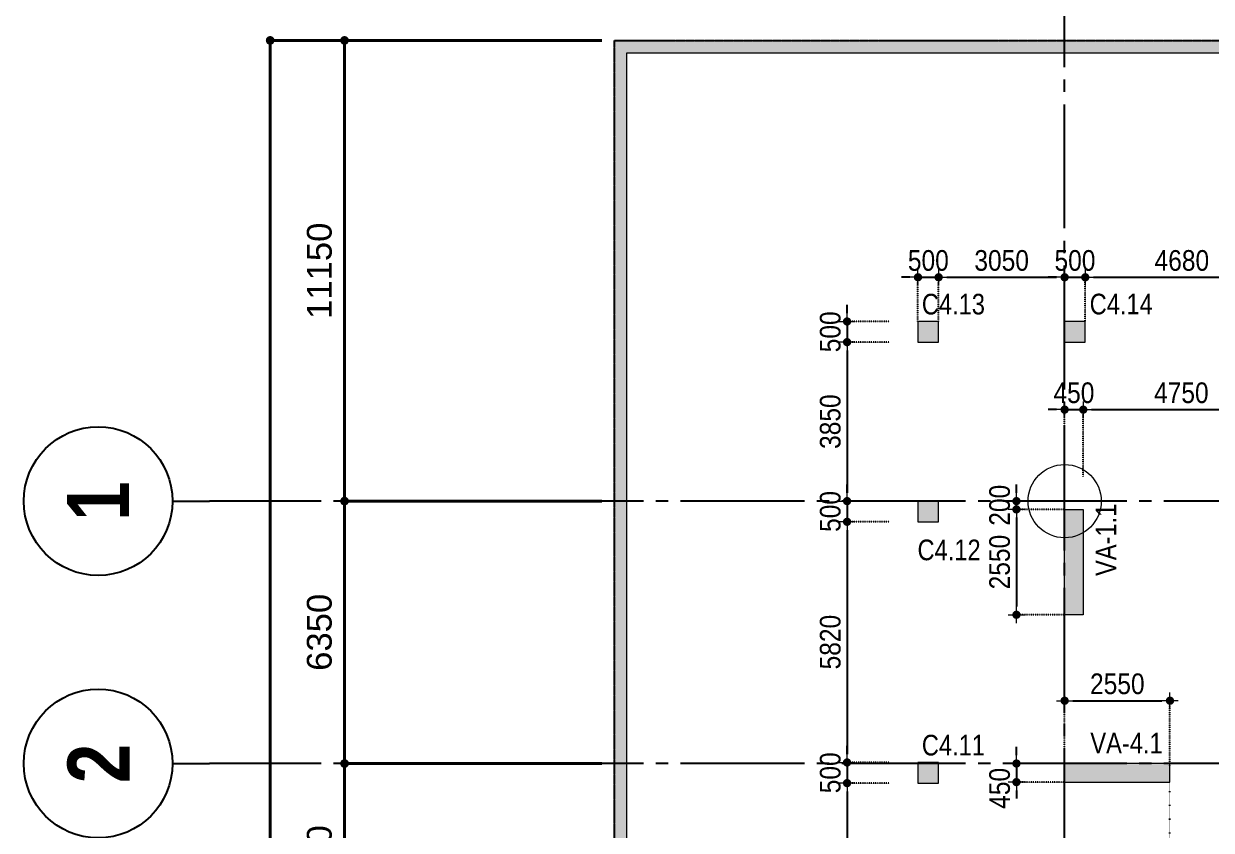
# Model space of a CAD drawing. Header units: millimetres. Extents: x -3973692 to -2843767, y 592734 to 838475.
# Drawn here: x -3773692 to -3744946, y 754266 to 773785 of the extents above; entities that cross this region are included whole.
import ezdxf
from ezdxf.enums import TextEntityAlignment as Align

# ---------------------------------------------------------------- set-up
doc = ezdxf.new("R2010")
doc.units = ezdxf.units.MM
doc.header["$MEASUREMENT"] = 0
doc.header["$PDMODE"] = 3
doc.header["$PDSIZE"] = -20
for name, pattern in [('CHG_XX_Cot_Ham 1$0$MB_Luoi truc$0$HTT Hidden 21', [3, 2, -1]), ('CHG_XX_Luoi truc$0$MB_Luoi truc$0$Center101', [13, 10, -1, 1, -1]), ('DIVIDE2', [15.875, 6.35, -3.175, 0, -3.175, 0, -3.175]), ('DOT2', [0.125, 0, -0.125]), ('HIDDEN5', [2.8375, 1.25, -1.5875])]:
    doc.linetypes.add(name, pattern=pattern)
doc.layers.get('0').update_dxf_attribs({"lineweight": 9})
doc.layers.get('Defpoints').update_dxf_attribs({"color": 10, "lineweight": 0})
for name, color, linetype, lineweight in [("'S_General_Dim_1", 1, 'Continuous', 18), ("'S_General_Divide_3 Intermediate", 3, 'DIVIDE2', 40), ('CHG_XX_Cot_Ham 1$0$Ap0302_PC', 150, 'Continuous', 9), ('CHG_XX_Cot_Ham 1$0$Ap0302_PC @ 1', 150, 'Continuous', 9), ('CHG_XX_Cot_Ham 1$0$Ap0302_PC @ 150 VP1', 150, 'Continuous', 9), ('CHG_XX_Cot_Ham 1$0$Ap0302_PC @ 150 VP2', 150, 'Continuous', 9), ('CHG_XX_Cot_Ham 1$0$Ap0302_PC @ 150 VP3', 150, 'Continuous', 9), ('CHG_XX_Cot_Ham 1$0$Ap0302_PC @ 150 VP4', 150, 'Continuous', 9), ('CHG_XX_Cot_Ham 1$0$Ap0302_PC @ 150 VP5', 150, 'Continuous', 9), ('CHG_XX_Cot_Ham 1$0$Ap0302_PC @ 150 VP6', 150, 'Continuous', 9), ('CHG_XX_Cot_Ham 1$0$Ap0302_PC @ 150 VP7', 150, 'Continuous', 9), ('CHG_XX_Cot_Ham 1$0$Ap0302_PC @ 150 VP8', 150, 'Continuous', 9), ('CHG_XX_Cot_Ham 1$0$Ap0302_PC @ 150 VP9', 150, 'Continuous', 9), ('CHG_XX_Cot_Ham 1$0$Ap0302_PC @ 150 VPModel', 150, 'Continuous', 9), ('CHG_XX_Cot_Ham 1$0$Ap0311_H', 8, 'Continuous', 15), ('CHG_XX_Cot_Ham 1$0$MB_Luoi truc$0$Dim 300', 1, 'Continuous', 5), ('CHG_XX_Cot_Ham 1$0$S_Concrete_Cont_2 Normal', 2, 'Continuous', 13), ('TEXT', 7, 'Continuous', 15)]:
    doc.layers.add(name, color=color, linetype=linetype, lineweight=lineweight)
for name, color, linetype in [('CHG_XX_Cot_Ham 1$0$MB_Cot ham$0$Concrete Line', 6, 'Continuous'), ('CHG_XX_Cot_Ham 1$0$mb_cot tang 1-3$0$Concrete Line', 6, 'Continuous'), ('CHG_XX_Luoi truc$0$Grid', 34, 'Continuous'), ('CHG_XX_Luoi truc$0$Grid Line', 251, 'CHG_XX_Luoi truc$0$MB_Luoi truc$0$Center101'), ('dim', 1, 'Continuous')]:
    doc.layers.add(name, color=color, linetype=linetype)
doc.styles.add('arial', font='arial.ttf', dxfattribs={"width": 0.85})
doc.styles.add('CHG_XX_Cot_Ham 1$0$MB_Luoi truc$0$Arial_C', font='arial.ttf')
doc.styles.add('CHG_XX_Luoi truc$0$MB_Luoi truc$0$Grid A-F$0$VNI-HelveCB', font='')
doc.styles.add('TTP-HelCon', font='')
doc.styles.get('CHG_XX_Luoi truc$0$MB_Luoi truc$0$Grid A-F$0$VNI-HelveCB').set_extended_font_data('VNI-Helve-Condense', bold=True)
doc.styles.get('TTP-HelCon').set_extended_font_data('VNI-Helve-Condense')
doc.dimstyles.new('200', dxfattribs={"dimscale": 200, "dimtxt": 2.5, "dimasz": 1, "dimexe": 0, "dimexo": 0, "dimgap": 0.75, "dimtad": 1, "dimdec": 0, "dimrnd": 10, "dimzin": 9, "dimdsep": 46, "dimtxsty": 'arial', "dimblk1": 'DIMDOT', "dimblk2": 'DIMDOT', "dimsah": 1, "dimcen": 2, "dimdle": 3, "dimclre": 8, "dimclrt": 2, "dimadec": 0, "dimazin": 0, "dimtfac": 1, "dimtdec": 0, "dimtix": 1, "dimtmove": 2, "dimatfit": 3, "dimldrblk": 'DIMPIJL', "dimfxl": 1, "dimtvp": 1.8, "dimtolj": 1, "dimtzin": 0, "dimarcsym": 0})
doc.dimstyles.new('CHG_XX_Cot_Ham 1$0$MB_Luoi truc$0$Dim 300 (A1-A2)', dxfattribs={"dimscale": 300, "dimtxt": 2, "dimasz": 0.7, "dimexe": 0, "dimexo": 1, "dimgap": 1, "dimtad": 1, "dimdec": 0, "dimzin": 12, "dimdsep": 46, "dimtxsty": 'CHG_XX_Cot_Ham 1$0$MB_Luoi truc$0$Arial_C', "dimblk": 'CHG_XX_Cot_Ham 1$0$MB_Luoi truc$0$_Dot', "dimcen": 1, "dimclrd": 256, "dimclre": 256, "dimclrt": 3, "dimadec": 0, "dimazin": 0, "dimtfac": 1, "dimtdec": 0, "dimtix": 1, "dimtmove": 2, "dimatfit": 3, "dimldrblk": 'CHG_XX_Cot_Ham 1$0$MB_Luoi truc$0$HTT Arrow 30', "dimfxl": 1, "dimtolj": 1, "dimtzin": 0, "dimarcsym": 0})

# ---------------------------------------------------------------- blocks, each defined once
blk = doc.blocks.new('*U2842')
at = {"layer": 'CHG_XX_Luoi truc$0$Grid Line'}
blk.add_line((0, 0), (0, 608), dxfattribs=at)
at = {"layer": 'CHG_XX_Luoi truc$0$Grid', "lineweight": -2, "style": 'CHG_XX_Luoi truc$0$MB_Luoi truc$0$Grid A-F$0$VNI-HelveCB'}
for tag, p in [('GRIDSUB', (0, 617)), ('GRID', (0, -9))]:
    blk.add_attdef(tag, text='', height=5, dxfattribs=at).set_placement(p, align=Align.MIDDLE)
blk = doc.blocks.new('*U2843')
at = {"layer": 'CHG_XX_Luoi truc$0$Grid', "lineweight": -2}
blk.add_line((0, 441), (0, 438), dxfattribs=at)
blk.add_circle((0, 447), 6, dxfattribs=at)
at = {"layer": 'CHG_XX_Luoi truc$0$Grid Line'}
blk.add_line((0, 0), (0, 438), dxfattribs=at)
at = {"layer": 'CHG_XX_Luoi truc$0$Grid', "lineweight": -2, "style": 'CHG_XX_Luoi truc$0$MB_Luoi truc$0$Grid A-F$0$VNI-HelveCB'}
for tag, p in [('GRIDSUB', (0, 447)), ('GRID', (0, -9))]:
    blk.add_attdef(tag, text='', height=5, dxfattribs=at).set_placement(p, align=Align.MIDDLE)
blk = doc.blocks.new('CHG_XX_Luoi truc')
at = {"layer": 'CHG_XX_Luoi truc$0$Grid', "xscale": 300, "yscale": 300, "zscale": 300}
blk.add_blockref('*U2842', (0, -12747), dxfattribs=at)
at = {"layer": 'CHG_XX_Luoi truc$0$Grid'}
ref = blk.add_blockref('*U2843', (110703, 152250), dxfattribs=dict(at, xscale=300.0000000000013, yscale=300.0000000000013, zscale=300.0000000000013, rotation=90))
ref.add_attrib('GRIDSUB', '1', dxfattribs={"lineweight": -2, "height": 1500, "rotation": 90, "style": 'CHG_XX_Luoi truc$0$MB_Luoi truc$0$Grid A-F$0$VNI-HelveCB'}).set_placement((-23397, 152250), align=Align.MIDDLE)
ref = blk.add_blockref('*U2843', (110703, 145900), dxfattribs=dict(at, xscale=300.0000000000013, yscale=300.0000000000013, zscale=300.0000000000013, rotation=90))
ref.add_attrib('GRIDSUB', '2', dxfattribs={"lineweight": -2, "height": 1500, "rotation": 90, "style": 'CHG_XX_Luoi truc$0$MB_Luoi truc$0$Grid A-F$0$VNI-HelveCB'}).set_placement((-23397, 145900), align=Align.MIDDLE)
blk = doc.blocks.new('CHG_XX_Cot_Ham 1$0$MB_Luoi truc$0$_Dot')
at = {"color": 0, "linetype": 'ByBlock', "lineweight": -2}
blk.add_line((-0.5, 0), (-1, 0), dxfattribs=at)
at = {"color": 0, "linetype": 'ByBlock', "const_width": 0.5}
blk.add_lwpolyline([(-0.25, 0, 1), (0.25, 0, 1)], format="xyb", close=True, dxfattribs=at)
blk = doc.blocks.new('*D2885')
at = {"layer": 'CHG_XX_Cot_Ham 1$0$MB_Luoi truc$0$Dim 300', "lineweight": -2, "transparency": 16777216}
for p, q in [((-11200, 163400), (-17432, 163400)), ((-17432, 163190), (-17432, 152460)), ((-11200, 152250), (-17432, 152250))]:
    blk.add_line(p, q, dxfattribs=at)
at = {"layer": 'Defpoints', "color": 0, "transparency": 16777216}
for p in [(-10900, 163400), (-17432, 152250), (-10900, 152250)]:
    blk.add_point(p, dxfattribs=at)
at = {"layer": 'CHG_XX_Cot_Ham 1$0$MB_Luoi truc$0$Dim 300', "lineweight": -2, "transparency": 16777216, "xscale": 210, "yscale": 210, "zscale": 210}
for p, rotation in [((-17432, 163400), 90), ((-17432, 152250), 270)]:
    blk.add_blockref('CHG_XX_Cot_Ham 1$0$MB_Luoi truc$0$_Dot', p, dxfattribs=dict(at, rotation=rotation))
at = {"layer": 'CHG_XX_Cot_Ham 1$0$MB_Luoi truc$0$Dim 300', "color": 3, "transparency": 16777216, "insert": (-18039, 157825), "char_height": 600, "attachment_point": 5, "rotation": 90, "style": 'CHG_XX_Cot_Ham 1$0$MB_Luoi truc$0$Arial_C'}
blk.add_mtext('\\A1;11150', dxfattribs=at)
blk = doc.blocks.new('CHG_XX_Cot_Ham 1$0$MB_Luoi truc$0$HTT Arrow 30')
blk.add_hatch(color=256).paths.add_polyline_path([(-2.5, 0.375), (-2.5, -0.375), (0, 0)])
at = {"color": 0, "linetype": 'ByBlock', "lineweight": -2}
for p, q in [((0, 0), (-2.5, 0.375)), ((-2.5, -0.375), (-2.5, 0.375)), ((0, 0), (-2.5, -0.375))]:
    blk.add_line(p, q, dxfattribs=at)
blk = doc.blocks.new('*D2886')
at = {"layer": 'CHG_XX_Cot_Ham 1$0$MB_Luoi truc$0$Dim 300', "lineweight": -2, "transparency": 16777216}
for p, q in [((-11200, 152250), (-17432, 152250)), ((-17432, 152040), (-17432, 146110)), ((-11200, 145900), (-17432, 145900))]:
    blk.add_line(p, q, dxfattribs=at)
at = {"layer": 'Defpoints', "color": 0, "transparency": 16777216}
for p in [(-10900, 152250), (-17432, 145900), (-10900, 145900)]:
    blk.add_point(p, dxfattribs=at)
at = {"layer": 'CHG_XX_Cot_Ham 1$0$MB_Luoi truc$0$Dim 300', "lineweight": -2, "transparency": 16777216, "xscale": 210, "yscale": 210, "zscale": 210}
for p, rotation in [((-17432, 152250), 90), ((-17432, 145900), 270)]:
    blk.add_blockref('CHG_XX_Cot_Ham 1$0$MB_Luoi truc$0$_Dot', p, dxfattribs=dict(at, rotation=rotation))
at = {"layer": 'CHG_XX_Cot_Ham 1$0$MB_Luoi truc$0$Dim 300', "color": 3, "transparency": 16777216, "insert": (-18039, 149075), "char_height": 600, "attachment_point": 5, "rotation": 90, "style": 'CHG_XX_Cot_Ham 1$0$MB_Luoi truc$0$Arial_C'}
blk.add_mtext('\\A1;6350', dxfattribs=at)
blk = doc.blocks.new('*D2887')
at = {"layer": 'CHG_XX_Cot_Ham 1$0$MB_Luoi truc$0$Dim 300', "lineweight": -2, "transparency": 16777216}
for p, q in [((-11200, 145900), (-17432, 145900)), ((-17432, 145690), (-17432, 141260)), ((-11200, 141050), (-17432, 141050))]:
    blk.add_line(p, q, dxfattribs=at)
at = {"layer": 'Defpoints', "color": 0, "transparency": 16777216}
for p in [(-10900, 145900), (-17432, 141050), (-10900, 141050)]:
    blk.add_point(p, dxfattribs=at)
at = {"layer": 'CHG_XX_Cot_Ham 1$0$MB_Luoi truc$0$Dim 300', "lineweight": -2, "transparency": 16777216, "xscale": 210, "yscale": 210, "zscale": 210}
for p, rotation in [((-17432, 145900), 90), ((-17432, 141050), 270)]:
    blk.add_blockref('CHG_XX_Cot_Ham 1$0$MB_Luoi truc$0$_Dot', p, dxfattribs=dict(at, rotation=rotation))
at = {"layer": 'CHG_XX_Cot_Ham 1$0$MB_Luoi truc$0$Dim 300', "color": 3, "transparency": 16777216, "insert": (-18039, 143475), "char_height": 600, "attachment_point": 5, "rotation": 90, "style": 'CHG_XX_Cot_Ham 1$0$MB_Luoi truc$0$Arial_C'}
blk.add_mtext('\\A1;4850', dxfattribs=at)
blk = doc.blocks.new('*D2905')
at = {"layer": 'CHG_XX_Cot_Ham 1$0$MB_Luoi truc$0$Dim 300', "lineweight": -2, "transparency": 16777216}
for p, q in [((-11200, 163400), (-19232, 163400)), ((-19232, -8790), (-19232, 163190)), ((-11200, -9000), (-19232, -9000))]:
    blk.add_line(p, q, dxfattribs=at)
at = {"layer": 'Defpoints', "color": 0, "transparency": 16777216}
for p in [(-19232, 163400), (-10900, 163400), (-10900, -9000)]:
    blk.add_point(p, dxfattribs=at)
at = {"layer": 'CHG_XX_Cot_Ham 1$0$MB_Luoi truc$0$Dim 300', "lineweight": -2, "transparency": 16777216, "xscale": 210, "yscale": 210, "zscale": 210}
for p, rotation in [((-19232, 163400), 90), ((-19232, -9000), 270)]:
    blk.add_blockref('CHG_XX_Cot_Ham 1$0$MB_Luoi truc$0$_Dot', p, dxfattribs=dict(at, rotation=rotation))
at = {"layer": 'CHG_XX_Cot_Ham 1$0$MB_Luoi truc$0$Dim 300', "color": 3, "transparency": 16777216, "insert": (-19839, 77200), "char_height": 600, "attachment_point": 5, "rotation": 90, "style": 'CHG_XX_Cot_Ham 1$0$MB_Luoi truc$0$Arial_C'}
blk.add_mtext('\\A1;172400', dxfattribs=at)
blk = doc.blocks.new('*U3241')
at = {"layer": 'CHG_XX_Cot_Ham 1$0$Ap0302_PC @ 1'}
h = blk.add_hatch(color=256, dxfattribs=at)
h.dxf.hatch_style = 1
h.paths.add_polyline_path([(450, 0), (0, 0), (0, -2550), (450, -2550)])
at = {"layer": 'CHG_XX_Cot_Ham 1$0$Ap0302_PC @ 150 VP1'}
h = blk.add_hatch(color=256, dxfattribs=at)
h.dxf.hatch_style = 1
h.paths.add_polyline_path([(450, 0), (0, 0), (0, -2550), (450, -2550)])
at = {"layer": 'CHG_XX_Cot_Ham 1$0$Ap0302_PC @ 150 VP2'}
h = blk.add_hatch(color=256, dxfattribs=at)
h.dxf.hatch_style = 1
h.paths.add_polyline_path([(450, 0), (0, 0), (0, -2550), (450, -2550)])
at = {"layer": 'CHG_XX_Cot_Ham 1$0$Ap0302_PC @ 150 VP3'}
h = blk.add_hatch(color=256, dxfattribs=at)
h.dxf.hatch_style = 1
h.paths.add_polyline_path([(450, 0), (0, 0), (0, -2550), (450, -2550)])
at = {"layer": 'CHG_XX_Cot_Ham 1$0$Ap0302_PC @ 150 VP4'}
h = blk.add_hatch(color=256, dxfattribs=at)
h.dxf.hatch_style = 1
h.paths.add_polyline_path([(450, 0), (0, 0), (0, -2550), (450, -2550)])
at = {"layer": 'CHG_XX_Cot_Ham 1$0$Ap0302_PC @ 150 VP5'}
h = blk.add_hatch(color=256, dxfattribs=at)
h.dxf.hatch_style = 1
h.paths.add_polyline_path([(450, 0), (0, 0), (0, -2550), (450, -2550)])
at = {"layer": 'CHG_XX_Cot_Ham 1$0$Ap0302_PC @ 150 VP6'}
h = blk.add_hatch(color=256, dxfattribs=at)
h.dxf.hatch_style = 1
h.paths.add_polyline_path([(450, 0), (0, 0), (0, -2550), (450, -2550)])
at = {"layer": 'CHG_XX_Cot_Ham 1$0$Ap0302_PC @ 150 VP7'}
h = blk.add_hatch(color=256, dxfattribs=at)
h.dxf.hatch_style = 1
h.paths.add_polyline_path([(450, 0), (0, 0), (0, -2550), (450, -2550)])
at = {"layer": 'CHG_XX_Cot_Ham 1$0$Ap0302_PC @ 150 VP8'}
h = blk.add_hatch(color=256, dxfattribs=at)
h.dxf.hatch_style = 1
h.paths.add_polyline_path([(450, 0), (0, 0), (0, -2550), (450, -2550)])
at = {"layer": 'CHG_XX_Cot_Ham 1$0$Ap0302_PC @ 150 VP9'}
h = blk.add_hatch(color=256, dxfattribs=at)
h.dxf.hatch_style = 1
h.paths.add_polyline_path([(450, 0), (0, 0), (0, -2550), (450, -2550)])
at = {"layer": 'CHG_XX_Cot_Ham 1$0$Ap0302_PC @ 150 VPModel'}
h = blk.add_hatch(color=256, dxfattribs=at)
h.dxf.hatch_style = 1
h.paths.add_polyline_path([(450, 0), (0, 0), (0, -2550), (450, -2550)])
blk = doc.blocks.new('CHG_XX_Cot_Ham 1$0$Block A_C450x2250')
at = {"layer": 'CHG_XX_Cot_Ham 1$0$Ap0302_PC'}
blk.add_lwpolyline([(450, -2550), (0, -2550), (0, 0), (450, 0)], close=True, dxfattribs=at)
blk.add_blockref('*U3241', (0, 0), dxfattribs=at)
blk = doc.blocks.new('*U3243')
at = {"layer": 'CHG_XX_Cot_Ham 1$0$Ap0302_PC @ 1'}
h = blk.add_hatch(color=3, dxfattribs=at)
h.dxf.hatch_style = 1
h.paths.add_polyline_path([(-250, -250), (-250, 250), (250, 250), (250, -250)])
at = {"layer": 'CHG_XX_Cot_Ham 1$0$Ap0302_PC @ 150 VP1'}
h = blk.add_hatch(color=3, dxfattribs=at)
h.dxf.hatch_style = 1
h.paths.add_polyline_path([(-250, -250), (-250, 250), (250, 250), (250, -250)])
at = {"layer": 'CHG_XX_Cot_Ham 1$0$Ap0302_PC @ 150 VP2'}
h = blk.add_hatch(color=3, dxfattribs=at)
h.dxf.hatch_style = 1
h.paths.add_polyline_path([(-250, -250), (-250, 250), (250, 250), (250, -250)])
at = {"layer": 'CHG_XX_Cot_Ham 1$0$Ap0302_PC @ 150 VP3'}
h = blk.add_hatch(color=3, dxfattribs=at)
h.dxf.hatch_style = 1
h.paths.add_polyline_path([(-250, -250), (-250, 250), (250, 250), (250, -250)])
at = {"layer": 'CHG_XX_Cot_Ham 1$0$Ap0302_PC @ 150 VP4'}
h = blk.add_hatch(color=3, dxfattribs=at)
h.dxf.hatch_style = 1
h.paths.add_polyline_path([(-250, -250), (-250, 250), (250, 250), (250, -250)])
at = {"layer": 'CHG_XX_Cot_Ham 1$0$Ap0302_PC @ 150 VP5'}
h = blk.add_hatch(color=3, dxfattribs=at)
h.dxf.hatch_style = 1
h.paths.add_polyline_path([(-250, -250), (-250, 250), (250, 250), (250, -250)])
at = {"layer": 'CHG_XX_Cot_Ham 1$0$Ap0302_PC @ 150 VP6'}
h = blk.add_hatch(color=3, dxfattribs=at)
h.dxf.hatch_style = 1
h.paths.add_polyline_path([(-250, -250), (-250, 250), (250, 250), (250, -250)])
at = {"layer": 'CHG_XX_Cot_Ham 1$0$Ap0302_PC @ 150 VP7'}
h = blk.add_hatch(color=3, dxfattribs=at)
h.dxf.hatch_style = 1
h.paths.add_polyline_path([(-250, -250), (-250, 250), (250, 250), (250, -250)])
at = {"layer": 'CHG_XX_Cot_Ham 1$0$Ap0302_PC @ 150 VP8'}
h = blk.add_hatch(color=3, dxfattribs=at)
h.dxf.hatch_style = 1
h.paths.add_polyline_path([(-250, -250), (-250, 250), (250, 250), (250, -250)])
at = {"layer": 'CHG_XX_Cot_Ham 1$0$Ap0302_PC @ 150 VP9'}
h = blk.add_hatch(color=3, dxfattribs=at)
h.dxf.hatch_style = 1
h.paths.add_polyline_path([(-250, -250), (-250, 250), (250, 250), (250, -250)])
at = {"layer": 'CHG_XX_Cot_Ham 1$0$Ap0302_PC @ 150 VPModel'}
h = blk.add_hatch(color=3, dxfattribs=at)
h.dxf.hatch_style = 1
h.paths.add_polyline_path([(-250, -250), (-250, 250), (250, 250), (250, -250)])
blk = doc.blocks.new('CHG_XX_Cot_Ham 1$0$500x500')
at = {"layer": 'CHG_XX_Cot_Ham 1$0$Ap0302_PC'}
blk.add_lwpolyline([(250, -250), (250, 250), (-250, 250), (-250, -250)], close=True, dxfattribs=at)
blk.add_blockref('*U3243', (0, 0), dxfattribs=at)
blk = doc.blocks.new('a')
at = {"layer": 'Defpoints'}
blk.add_circle((0, 0), 886, dxfattribs=at)
at = {"layer": 'TEXT', "color": 3, "style": 'TTP-HelCon'}
blk.add_text('VA-1.1', height=500, rotation=90, dxfattribs=at).set_placement((1251, -1811))
blk.add_text('VA-4.1', height=500, dxfattribs=at).set_placement((622, -6107))
blk = doc.blocks.new('DIMDOT')
for p, q in [((1, 0), (-1, 0)), ((0, -1), (0, 1))]:
    blk.add_line(p, q)
at = {"const_width": 0.5}
blk.add_lwpolyline([(-0.25, 0, 1), (0.25, 0, 1)], format="xyb", close=True, dxfattribs=at)
blk = doc.blocks.new('*D1151')
at = {"layer": "'S_General_Dim_1", "color": 8, "linetype": 'HIDDEN5', "lineweight": -2, "transparency": 16777216}
for p, q in [((-3748495, 762031), (-3749662, 762031)), ((-3748495, 759481), (-3749662, 759481))]:
    blk.add_line(p, q, dxfattribs=at)
at = {"layer": "'S_General_Dim_1", "color": 0, "lineweight": -2, "transparency": 16777216}
blk.add_line((-3749662, 761831), (-3749662, 759681), dxfattribs=at)
at = {"layer": 'Defpoints', "color": 0, "transparency": 16777216}
for p in [(-3748495, 762031), (-3749662, 759481), (-3748495, 759481)]:
    blk.add_point(p, dxfattribs=at)
at = {"layer": "'S_General_Dim_1", "color": 0, "lineweight": -2, "transparency": 16777216, "xscale": 200, "yscale": 200, "zscale": 200}
for p, rotation in [((-3749662, 762031), 90), ((-3749662, 759481), 270)]:
    blk.add_blockref('DIMDOT', p, dxfattribs=dict(at, rotation=rotation))
at = {"layer": "'S_General_Dim_1", "color": 2, "transparency": 16777216, "insert": (-3750067, 760756), "char_height": 500, "attachment_point": 5, "rotation": 90, "style": 'arial'}
blk.add_mtext('\\A1;2550', dxfattribs=at)
blk = doc.blocks.new('DIMPIJL')
at = {"linetype": 'ByBlock'}
blk.add_solid([(-2.5, 0.42), (-2.5, -0.42), (0, 0)], dxfattribs=at)
blk = doc.blocks.new('*D1152')
at = {"layer": "'S_General_Dim_1", "color": 0, "lineweight": -2, "transparency": 16777216}
for p, q in [((-3748695, 764445), (-3748895, 764445)), ((-3748495, 764445), (-3748045, 764445)), ((-3747845, 764445), (-3747645, 764445))]:
    blk.add_line(p, q, dxfattribs=at)
at = {"layer": "'S_General_Dim_1", "color": 8, "linetype": 'HIDDEN5', "lineweight": -2, "transparency": 16777216}
for p, q in [((-3748495, 762831), (-3748495, 764445)), ((-3748045, 762831), (-3748045, 764445))]:
    blk.add_line(p, q, dxfattribs=at)
at = {"layer": 'Defpoints', "color": 0, "transparency": 16777216}
for p in [(-3748045, 764445), (-3748495, 762831), (-3748045, 762831)]:
    blk.add_point(p, dxfattribs=at)
at = {"layer": "'S_General_Dim_1", "color": 0, "lineweight": -2, "transparency": 16777216, "xscale": 200, "yscale": 200, "zscale": 200}
blk.add_blockref('DIMDOT', (-3748495, 764445), dxfattribs=at)
at = {"layer": "'S_General_Dim_1", "color": 0, "lineweight": -2, "transparency": 16777216, "xscale": 200, "yscale": 200, "zscale": 200, "rotation": 180}
blk.add_blockref('DIMDOT', (-3748045, 764445), dxfattribs=at)
at = {"layer": "'S_General_Dim_1", "color": 2, "transparency": 16777216, "insert": (-3748270, 764851), "char_height": 500, "attachment_point": 5, "style": 'arial'}
blk.add_mtext('\\A1;450', dxfattribs=at)
blk = doc.blocks.new('*D1153')
at = {"layer": "'S_General_Dim_1", "color": 8, "linetype": 'HIDDEN5', "lineweight": -2, "transparency": 16777216}
for p, q in [((-3748495, 755831), (-3748495, 757401)), ((-3745945, 755831), (-3745945, 757401))]:
    blk.add_line(p, q, dxfattribs=at)
at = {"layer": "'S_General_Dim_1", "color": 0, "lineweight": -2, "transparency": 16777216}
blk.add_line((-3748295, 757401), (-3746145, 757401), dxfattribs=at)
at = {"layer": 'Defpoints', "color": 0, "transparency": 16777216}
for p in [(-3745945, 757401), (-3748495, 755831), (-3745945, 755831)]:
    blk.add_point(p, dxfattribs=at)
at = {"layer": "'S_General_Dim_1", "color": 0, "lineweight": -2, "transparency": 16777216, "xscale": 200, "yscale": 200, "zscale": 200, "rotation": 180}
blk.add_blockref('DIMDOT', (-3748495, 757401), dxfattribs=at)
at = {"layer": "'S_General_Dim_1", "color": 0, "lineweight": -2, "transparency": 16777216, "xscale": 200, "yscale": 200, "zscale": 200}
blk.add_blockref('DIMDOT', (-3745945, 757401), dxfattribs=at)
at = {"layer": "'S_General_Dim_1", "color": 2, "transparency": 16777216, "insert": (-3747220, 757807), "char_height": 500, "attachment_point": 5, "style": 'arial'}
blk.add_mtext('\\A1;2550', dxfattribs=at)
blk = doc.blocks.new('*D1154')
at = {"layer": "'S_General_Dim_1", "color": 0, "lineweight": -2, "transparency": 16777216}
for p, q in [((-3749662, 756081), (-3749662, 756281)), ((-3749662, 755881), (-3749662, 755431)), ((-3749662, 755231), (-3749662, 755031))]:
    blk.add_line(p, q, dxfattribs=at)
at = {"layer": "'S_General_Dim_1", "color": 8, "linetype": 'HIDDEN5', "lineweight": -2, "transparency": 16777216}
for p, q in [((-3748495, 755881), (-3749662, 755881)), ((-3748495, 755431), (-3749662, 755431))]:
    blk.add_line(p, q, dxfattribs=at)
at = {"layer": 'Defpoints', "color": 0, "transparency": 16777216}
for p in [(-3748495, 755881), (-3749662, 755431), (-3748495, 755431)]:
    blk.add_point(p, dxfattribs=at)
at = {"layer": "'S_General_Dim_1", "color": 0, "lineweight": -2, "transparency": 16777216, "xscale": 200, "yscale": 200, "zscale": 200}
for p, rotation in [((-3749662, 755881), 270), ((-3749662, 755431), 90)]:
    blk.add_blockref('DIMDOT', p, dxfattribs=dict(at, rotation=rotation))
at = {"layer": "'S_General_Dim_1", "color": 2, "transparency": 16777216, "insert": (-3750067, 755280), "char_height": 500, "attachment_point": 5, "rotation": 90, "style": 'arial'}
blk.add_mtext('\\A1;450', dxfattribs=at)
blk = doc.blocks.new('*D1179')
at = {"layer": "'S_General_Dim_1", "color": 8, "linetype": 'HIDDEN5', "lineweight": -2, "transparency": 16777216}
for p, q in [((-3748045, 762831), (-3748045, 764445)), ((-3743295, 762831), (-3743295, 764445))]:
    blk.add_line(p, q, dxfattribs=at)
at = {"layer": "'S_General_Dim_1", "color": 0, "lineweight": -2, "transparency": 16777216}
blk.add_line((-3747845, 764445), (-3743495, 764445), dxfattribs=at)
at = {"layer": 'Defpoints', "color": 0, "transparency": 16777216}
for p in [(-3743295, 764445), (-3748045, 762831), (-3743295, 762831)]:
    blk.add_point(p, dxfattribs=at)
at = {"layer": "'S_General_Dim_1", "color": 0, "lineweight": -2, "transparency": 16777216, "xscale": 200, "yscale": 200, "zscale": 200, "rotation": 180}
blk.add_blockref('DIMDOT', (-3748045, 764445), dxfattribs=at)
at = {"layer": "'S_General_Dim_1", "color": 0, "lineweight": -2, "transparency": 16777216, "xscale": 200, "yscale": 200, "zscale": 200}
blk.add_blockref('DIMDOT', (-3743295, 764445), dxfattribs=at)
at = {"layer": "'S_General_Dim_1", "color": 2, "transparency": 16777216, "insert": (-3745670, 764851), "char_height": 500, "attachment_point": 5, "style": 'arial'}
blk.add_mtext('\\A1;4750', dxfattribs=at)
blk = doc.blocks.new('*D1138')
at = {"layer": "'S_General_Dim_1", "color": 0, "lineweight": -2, "transparency": 16777216}
for p, q in [((-3749662, 762431), (-3749662, 762631)), ((-3749662, 762031), (-3749662, 762231)), ((-3749662, 761831), (-3749662, 761631))]:
    blk.add_line(p, q, dxfattribs=at)
at = {"layer": "'S_General_Dim_1", "color": 8, "linetype": 'HIDDEN5', "lineweight": -2, "transparency": 16777216}
for p, q in [((-3748495, 762231), (-3749662, 762231)), ((-3748495, 762031), (-3749662, 762031))]:
    blk.add_line(p, q, dxfattribs=at)
at = {"layer": 'Defpoints', "color": 0, "transparency": 16777216}
for p in [(-3749662, 762231), (-3748495, 762231), (-3748495, 762031)]:
    blk.add_point(p, dxfattribs=at)
at = {"layer": "'S_General_Dim_1", "color": 0, "lineweight": -2, "transparency": 16777216, "xscale": 200, "yscale": 200, "zscale": 200}
for p, rotation in [((-3749662, 762231), 270), ((-3749662, 762031), 90)]:
    blk.add_blockref('DIMDOT', p, dxfattribs=dict(at, rotation=rotation))
at = {"layer": "'S_General_Dim_1", "color": 2, "transparency": 16777216, "insert": (-3750067, 762131), "char_height": 500, "attachment_point": 5, "rotation": 90, "style": 'arial'}
blk.add_mtext('\\A1;200', dxfattribs=at)
blk = doc.blocks.new('PODIUM')
at = {"layer": 'TEXT', "color": 6, "style": 'TTP-HelCon'}
for s, p in [('C4.13', (-80903, 90623)), ('C4.14', (-76841, 90625)), ('C4.12', (-81008, 84675)), ('C4.11', (-80903, 79950))]:
    blk.add_text(s, height=500, dxfattribs=at).set_placement(p)
blk = doc.blocks.new('*D2673')
at = {"layer": "'S_General_Dim_1", "color": 0, "lineweight": -2, "transparency": 16777216}
for p, q in [((-3752245, 767648), (-3752445, 767648)), ((-3752045, 767648), (-3751545, 767648)), ((-3751345, 767648), (-3751145, 767648))]:
    blk.add_line(p, q, dxfattribs=at)
at = {"layer": "'S_General_Dim_1", "color": 8, "linetype": 'HIDDEN5', "lineweight": -2, "transparency": 16777216}
for p, q in [((-3752045, 766579), (-3752045, 767648)), ((-3751545, 766579), (-3751545, 767648))]:
    blk.add_line(p, q, dxfattribs=at)
at = {"layer": 'Defpoints', "color": 0, "transparency": 16777216}
for p in [(-3751545, 767648), (-3752045, 766579), (-3751545, 766579)]:
    blk.add_point(p, dxfattribs=at)
at = {"layer": "'S_General_Dim_1", "color": 0, "lineweight": -2, "transparency": 16777216, "xscale": 200, "yscale": 200, "zscale": 200}
blk.add_blockref('DIMDOT', (-3752045, 767648), dxfattribs=at)
at = {"layer": "'S_General_Dim_1", "color": 0, "lineweight": -2, "transparency": 16777216, "xscale": 200, "yscale": 200, "zscale": 200, "rotation": 180}
blk.add_blockref('DIMDOT', (-3751545, 767648), dxfattribs=at)
at = {"layer": "'S_General_Dim_1", "color": 2, "transparency": 16777216, "insert": (-3751795, 768053), "char_height": 500, "attachment_point": 5, "style": 'arial'}
blk.add_mtext('\\A1;500', dxfattribs=at)
blk = doc.blocks.new('*D2674')
at = {"layer": "'S_General_Dim_1", "color": 8, "linetype": 'HIDDEN5', "lineweight": -2, "transparency": 16777216}
for p, q in [((-3751545, 766579), (-3751545, 767648)), ((-3748495, 766581), (-3748495, 767648))]:
    blk.add_line(p, q, dxfattribs=at)
at = {"layer": "'S_General_Dim_1", "color": 0, "lineweight": -2, "transparency": 16777216}
blk.add_line((-3751345, 767648), (-3748695, 767648), dxfattribs=at)
at = {"layer": 'Defpoints', "color": 0, "transparency": 16777216}
for p in [(-3748495, 767648), (-3751545, 766579), (-3748495, 766581)]:
    blk.add_point(p, dxfattribs=at)
at = {"layer": "'S_General_Dim_1", "color": 0, "lineweight": -2, "transparency": 16777216, "xscale": 200, "yscale": 200, "zscale": 200, "rotation": 180}
blk.add_blockref('DIMDOT', (-3751545, 767648), dxfattribs=at)
at = {"layer": "'S_General_Dim_1", "color": 0, "lineweight": -2, "transparency": 16777216, "xscale": 200, "yscale": 200, "zscale": 200}
blk.add_blockref('DIMDOT', (-3748495, 767648), dxfattribs=at)
at = {"layer": "'S_General_Dim_1", "color": 2, "transparency": 16777216, "insert": (-3750020, 768053), "char_height": 500, "attachment_point": 5, "style": 'arial'}
blk.add_mtext('\\A1;3050', dxfattribs=at)
blk = doc.blocks.new('*D2675')
at = {"layer": "'S_General_Dim_1", "color": 0, "lineweight": -2, "transparency": 16777216}
for p, q in [((-3748695, 767648), (-3748895, 767648)), ((-3748495, 767648), (-3747995, 767648)), ((-3747795, 767648), (-3747595, 767648))]:
    blk.add_line(p, q, dxfattribs=at)
at = {"layer": "'S_General_Dim_1", "color": 8, "linetype": 'HIDDEN5', "lineweight": -2, "transparency": 16777216}
for p, q in [((-3748495, 766581), (-3748495, 767648)), ((-3747995, 766581), (-3747995, 767648))]:
    blk.add_line(p, q, dxfattribs=at)
at = {"layer": 'Defpoints', "color": 0, "transparency": 16777216}
for p in [(-3747995, 767648), (-3748495, 766581), (-3747995, 766581)]:
    blk.add_point(p, dxfattribs=at)
at = {"layer": "'S_General_Dim_1", "color": 0, "lineweight": -2, "transparency": 16777216, "xscale": 200, "yscale": 200, "zscale": 200}
blk.add_blockref('DIMDOT', (-3748495, 767648), dxfattribs=at)
at = {"layer": "'S_General_Dim_1", "color": 0, "lineweight": -2, "transparency": 16777216, "xscale": 200, "yscale": 200, "zscale": 200, "rotation": 180}
blk.add_blockref('DIMDOT', (-3747995, 767648), dxfattribs=at)
at = {"layer": "'S_General_Dim_1", "color": 2, "transparency": 16777216, "insert": (-3748245, 768053), "char_height": 500, "attachment_point": 5, "style": 'arial'}
blk.add_mtext('\\A1;500', dxfattribs=at)
blk = doc.blocks.new('*D2676')
at = {"layer": "'S_General_Dim_1", "color": 8, "linetype": 'HIDDEN5', "lineweight": -2, "transparency": 16777216}
for p, q in [((-3747995, 766581), (-3747995, 767648)), ((-3743320, 766579), (-3743320, 767648))]:
    blk.add_line(p, q, dxfattribs=at)
at = {"layer": "'S_General_Dim_1", "color": 0, "lineweight": -2, "transparency": 16777216}
blk.add_line((-3747795, 767648), (-3743520, 767648), dxfattribs=at)
at = {"layer": 'Defpoints', "color": 0, "transparency": 16777216}
for p in [(-3743320, 767648), (-3747995, 766581), (-3743320, 766579)]:
    blk.add_point(p, dxfattribs=at)
at = {"layer": "'S_General_Dim_1", "color": 0, "lineweight": -2, "transparency": 16777216, "xscale": 200, "yscale": 200, "zscale": 200, "rotation": 180}
blk.add_blockref('DIMDOT', (-3747995, 767648), dxfattribs=at)
at = {"layer": "'S_General_Dim_1", "color": 0, "lineweight": -2, "transparency": 16777216, "xscale": 200, "yscale": 200, "zscale": 200}
blk.add_blockref('DIMDOT', (-3743320, 767648), dxfattribs=at)
at = {"layer": "'S_General_Dim_1", "color": 2, "transparency": 16777216, "insert": (-3745658, 768053), "char_height": 500, "attachment_point": 5, "style": 'arial'}
blk.add_mtext('\\A1;4680', dxfattribs=at)
blk = doc.blocks.new('*D2715')
at = {"layer": "'S_General_Dim_1", "color": 0, "lineweight": -2, "transparency": 16777216}
for p, q in [((-3753762, 766779), (-3753762, 766979)), ((-3753762, 766579), (-3753762, 766079)), ((-3753762, 765879), (-3753762, 765679))]:
    blk.add_line(p, q, dxfattribs=at)
at = {"layer": "'S_General_Dim_1", "color": 8, "linetype": 'HIDDEN5', "lineweight": -2, "transparency": 16777216}
for p, q in [((-3752740, 766579), (-3753762, 766579)), ((-3752740, 766079), (-3753762, 766079))]:
    blk.add_line(p, q, dxfattribs=at)
at = {"layer": 'Defpoints', "color": 0, "transparency": 16777216}
for p in [(-3752740, 766579), (-3753762, 766079), (-3752740, 766079)]:
    blk.add_point(p, dxfattribs=at)
at = {"layer": "'S_General_Dim_1", "color": 0, "lineweight": -2, "transparency": 16777216, "xscale": 200, "yscale": 200, "zscale": 200}
for p, rotation in [((-3753762, 766579), 270), ((-3753762, 766079), 90)]:
    blk.add_blockref('DIMDOT', p, dxfattribs=dict(at, rotation=rotation))
at = {"layer": "'S_General_Dim_1", "color": 2, "transparency": 16777216, "insert": (-3754167, 766329), "char_height": 500, "attachment_point": 5, "rotation": 90, "style": 'arial'}
blk.add_mtext('\\A1;500', dxfattribs=at)
blk = doc.blocks.new('*D2716')
at = {"layer": "'S_General_Dim_1", "color": 8, "linetype": 'HIDDEN5', "lineweight": -2, "transparency": 16777216}
for p, q in [((-3752740, 766079), (-3753762, 766079)), ((-3752740, 762231), (-3753762, 762231))]:
    blk.add_line(p, q, dxfattribs=at)
at = {"layer": "'S_General_Dim_1", "color": 0, "lineweight": -2, "transparency": 16777216}
blk.add_line((-3753762, 765879), (-3753762, 762431), dxfattribs=at)
at = {"layer": 'Defpoints', "color": 0, "transparency": 16777216}
for p in [(-3752740, 766079), (-3753762, 762231), (-3752740, 762231)]:
    blk.add_point(p, dxfattribs=at)
at = {"layer": "'S_General_Dim_1", "color": 0, "lineweight": -2, "transparency": 16777216, "xscale": 200, "yscale": 200, "zscale": 200}
for p, rotation in [((-3753762, 766079), 90), ((-3753762, 762231), 270)]:
    blk.add_blockref('DIMDOT', p, dxfattribs=dict(at, rotation=rotation))
at = {"layer": "'S_General_Dim_1", "color": 2, "transparency": 16777216, "insert": (-3754167, 764155), "char_height": 500, "attachment_point": 5, "rotation": 90, "style": 'arial'}
blk.add_mtext('\\A1;3850', dxfattribs=at)
blk = doc.blocks.new('*D2717')
at = {"layer": "'S_General_Dim_1", "color": 0, "lineweight": -2, "transparency": 16777216}
for p, q in [((-3753762, 762431), (-3753762, 762631)), ((-3753762, 762231), (-3753762, 761731)), ((-3753762, 761531), (-3753762, 761331))]:
    blk.add_line(p, q, dxfattribs=at)
at = {"layer": "'S_General_Dim_1", "color": 8, "linetype": 'HIDDEN5', "lineweight": -2, "transparency": 16777216}
for p, q in [((-3752740, 762231), (-3753762, 762231)), ((-3752740, 761731), (-3753762, 761731))]:
    blk.add_line(p, q, dxfattribs=at)
at = {"layer": 'Defpoints', "color": 0, "transparency": 16777216}
for p in [(-3752740, 762231), (-3753762, 761731), (-3752740, 761731)]:
    blk.add_point(p, dxfattribs=at)
at = {"layer": "'S_General_Dim_1", "color": 0, "lineweight": -2, "transparency": 16777216, "xscale": 200, "yscale": 200, "zscale": 200}
for p, rotation in [((-3753762, 762231), 270), ((-3753762, 761731), 90)]:
    blk.add_blockref('DIMDOT', p, dxfattribs=dict(at, rotation=rotation))
at = {"layer": "'S_General_Dim_1", "color": 2, "transparency": 16777216, "insert": (-3754167, 761981), "char_height": 500, "attachment_point": 5, "rotation": 90, "style": 'arial'}
blk.add_mtext('\\A1;500', dxfattribs=at)
blk = doc.blocks.new('*D2718')
at = {"layer": "'S_General_Dim_1", "color": 8, "linetype": 'HIDDEN5', "lineweight": -2, "transparency": 16777216}
for p, q in [((-3752740, 761731), (-3753762, 761731)), ((-3752740, 755906), (-3753762, 755906))]:
    blk.add_line(p, q, dxfattribs=at)
at = {"layer": "'S_General_Dim_1", "color": 0, "lineweight": -2, "transparency": 16777216}
blk.add_line((-3753762, 761531), (-3753762, 756106), dxfattribs=at)
at = {"layer": 'Defpoints', "color": 0, "transparency": 16777216}
for p in [(-3752740, 761731), (-3753762, 755906), (-3752740, 755906)]:
    blk.add_point(p, dxfattribs=at)
at = {"layer": "'S_General_Dim_1", "color": 0, "lineweight": -2, "transparency": 16777216, "xscale": 200, "yscale": 200, "zscale": 200}
for p, rotation in [((-3753762, 761731), 90), ((-3753762, 755906), 270)]:
    blk.add_blockref('DIMDOT', p, dxfattribs=dict(at, rotation=rotation))
at = {"layer": "'S_General_Dim_1", "color": 2, "transparency": 16777216, "insert": (-3754167, 758819), "char_height": 500, "attachment_point": 5, "rotation": 90, "style": 'arial'}
blk.add_mtext('\\A1;5820', dxfattribs=at)
blk = doc.blocks.new('*D2719')
at = {"layer": "'S_General_Dim_1", "color": 0, "lineweight": -2, "transparency": 16777216}
for p, q in [((-3753762, 756106), (-3753762, 756306)), ((-3753762, 755906), (-3753762, 755406)), ((-3753762, 755206), (-3753762, 755006))]:
    blk.add_line(p, q, dxfattribs=at)
at = {"layer": "'S_General_Dim_1", "color": 8, "linetype": 'HIDDEN5', "lineweight": -2, "transparency": 16777216}
for p, q in [((-3752740, 755906), (-3753762, 755906)), ((-3752740, 755406), (-3753762, 755406))]:
    blk.add_line(p, q, dxfattribs=at)
at = {"layer": 'Defpoints', "color": 0, "transparency": 16777216}
for p in [(-3752740, 755906), (-3753762, 755406), (-3752740, 755406)]:
    blk.add_point(p, dxfattribs=at)
at = {"layer": "'S_General_Dim_1", "color": 0, "lineweight": -2, "transparency": 16777216, "xscale": 200, "yscale": 200, "zscale": 200}
for p, rotation in [((-3753762, 755906), 270), ((-3753762, 755406), 90)]:
    blk.add_blockref('DIMDOT', p, dxfattribs=dict(at, rotation=rotation))
at = {"layer": "'S_General_Dim_1", "color": 2, "transparency": 16777216, "insert": (-3754167, 755656), "char_height": 500, "attachment_point": 5, "rotation": 90, "style": 'arial'}
blk.add_mtext('\\A1;500', dxfattribs=at)
blk = doc.blocks.new('*D2720')
at = {"layer": "'S_General_Dim_1", "color": 8, "linetype": 'HIDDEN5', "lineweight": -2, "transparency": 16777216}
for p, q in [((-3752740, 755406), (-3753762, 755406)), ((-3752740, 751031), (-3753762, 751031))]:
    blk.add_line(p, q, dxfattribs=at)
at = {"layer": "'S_General_Dim_1", "color": 0, "lineweight": -2, "transparency": 16777216}
blk.add_line((-3753762, 755206), (-3753762, 751231), dxfattribs=at)
at = {"layer": 'Defpoints', "color": 0, "transparency": 16777216}
for p in [(-3752740, 755406), (-3753762, 751031), (-3752740, 751031)]:
    blk.add_point(p, dxfattribs=at)
at = {"layer": "'S_General_Dim_1", "color": 0, "lineweight": -2, "transparency": 16777216, "xscale": 200, "yscale": 200, "zscale": 200}
for p, rotation in [((-3753762, 755406), 90), ((-3753762, 751031), 270)]:
    blk.add_blockref('DIMDOT', p, dxfattribs=dict(at, rotation=rotation))
at = {"layer": "'S_General_Dim_1", "color": 2, "transparency": 16777216, "insert": (-3754167, 753219), "char_height": 500, "attachment_point": 5, "rotation": 90, "style": 'arial'}
blk.add_mtext('\\A1;4380', dxfattribs=at)
blk = doc.blocks.new('CHG_XX_Cot_Ham 1')
at = {"layer": 'CHG_XX_Cot_Ham 1$0$Ap0311_H'}
h = blk.add_hatch(color=256, dxfattribs=at)
h.dxf.hatch_style = 1
h.paths.add_polyline_path([(99639.2, 163400), (-10900, 163400), (-10900, 85450), (-300, 85450), (-300, 84050), (32350, 84050), (32350, -9000), (103575.5, -9000), (106050, -6022), (106050, 158254.3)])
h.paths.add_polyline_path([(99533.7, 163100), (105750, 158110.4), (105750, 90450), (105650, 90450), (105650, 90450), (105750, 90450), (105750, 13850), (105750, 13825.9), (105750, -5913.6), (103434.7, -8700), (93600, -8700), (32650, -8700), (32650, 84350), (0, 84350), (0, 85750), (-10600, 85750), (-10600, 163100), (93600, 163100)], flags=16)
at = {"layer": 'CHG_XX_Cot_Ham 1$0$Ap0302_PC'}
blk.add_lwpolyline([(32350, 84050), (-300, 84050), (-300, 85450), (-10900, 85450), (-10900, 163400), (99639.2, 163400), (106050, 158254.3), (106050, -6022), (103575.5, -9000), (32350, -9000)], close=True, dxfattribs=at)
blk.add_lwpolyline([(105750, 90444), (105750, -5913.6), (103434.7, -8700), (32650, -8700), (32650, 84350), (0, 84350), (0, 85750), (-10600, 85750), (-10600, 163100), (99533.7, 163100), (105750, 158110.4), (105750, 127475.9)], dxfattribs=at)
at = {"layer": 'CHG_XX_Cot_Ham 1$0$MB_Cot ham$0$Concrete Line', "linetype": 'CHG_XX_Cot_Ham 1$0$MB_Luoi truc$0$HTT Hidden 21'}
blk.add_lwpolyline([(99639.2, 163400), (106050, 158254.3), (106050, -6022), (103575.5, -9000), (32350, -9000), (32350, 84050), (-300, 84050), (-300, 85450), (-10900, 85450), (-10900, 163400)], close=True, dxfattribs=at)
at = {"layer": 'CHG_XX_Cot_Ham 1$0$Ap0302_PC'}
blk.add_blockref('CHG_XX_Cot_Ham 1$0$Block A_C450x2250', (0, 152050), dxfattribs=at)
at = {"layer": 'CHG_XX_Cot_Ham 1$0$Ap0302_PC', "xscale": -1, "rotation": 90}
blk.add_blockref('CHG_XX_Cot_Ham 1$0$Block A_C450x2250', (0, 145900), dxfattribs=at)
at = {"layer": 'CHG_XX_Cot_Ham 1$0$mb_cot tang 1-3$0$Concrete Line'}
blk.add_blockref('CHG_XX_Luoi truc', (0, 0), dxfattribs=at)
at = {"layer": 'CHG_XX_Cot_Ham 1$0$S_Concrete_Cont_2 Normal'}
for p in [(-3300, 156347.9), (250, 156350), (-3300, 152000), (-3300, 145675)]:
    blk.add_blockref('CHG_XX_Cot_Ham 1$0$500x500', p, dxfattribs=at)
at = {"layer": 'CHG_XX_Cot_Ham 1$0$MB_Luoi truc$0$Dim 300'}
for base, p1, p2, picture, middle in [((-19232.2, 163400), (-10900, -9000), (-10900, 163400), '*D2905', (-19838.5, 77200)), ((-17432.2, 152250), (-10900, 163400), (-10900, 152250), '*D2885', (-18038.5, 157825)), ((-17432.2, 145900), (-10900, 152250), (-10900, 145900), '*D2886', (-18038.7, 149075)), ((-17432.2, 141050), (-10900, 145900), (-10900, 141050), '*D2887', (-18038.5, 143475))]:
    dim = blk.add_linear_dim(base=base, p1=p1, p2=p2, angle=90, dimstyle='CHG_XX_Cot_Ham 1$0$MB_Luoi truc$0$Dim 300 (A1-A2)', dxfattribs=at)
    dim.commit()
    dim.dimension.update_dxf_attribs({"geometry": picture, "text_midpoint": middle})

msp = doc.modelspace()

# ---------------------------------------------------------------- linework, layer by layer
at = {"layer": 'dim', "linetype": 'DOT2', "ltscale": 10}
msp.add_line((-3745945.2, 717606), (-3745945.2, 755431), dxfattribs=at)

# ---------------------------------------------------------------- block references
at = {"layer": "'S_General_Divide_3 Intermediate"}
msp.add_blockref('CHG_XX_Cot_Ham 1', (-3748495.2, 609981), dxfattribs=at)
at = {"layer": 'TEXT'}
for name, p in [('PODIUM', (-3671048.8, 676125.7)), ('a', (-3748495.2, 762231))]:
    msp.add_blockref(name, p, dxfattribs=at)

# ---------------------------------------------------------------- dimensions: what is measured, and where the dimension line sits
at = {"layer": "'S_General_Dim_1"}
for base, p1, p2, picture, middle in [((-3751545.2, 767648), (-3752045.2, 766578.9), (-3751545.2, 766578.9), '*D2673', (-3751795.2, 768053.3)), ((-3748495.2, 767648), (-3751545.2, 766578.9), (-3748495.2, 766581), '*D2674', (-3750020.2, 768053.5)), ((-3747995.2, 767648), (-3748495.2, 766581), (-3747995.2, 766581), '*D2675', (-3748245.2, 768053.3)), ((-3743320.2, 767648), (-3747995.2, 766581), (-3743320.2, 766578.8), '*D2676', (-3745657.7, 768053.3)), ((-3748045.2, 764445.5), (-3748495.2, 762831), (-3748045.2, 762831), '*D1152', (-3748270.2, 764850.8)), ((-3743295.2, 764445.5), (-3748045.2, 762831), (-3743295.2, 762831), '*D1179', (-3745670.2, 764850.8)), ((-3745945.2, 757401.4), (-3748495.2, 755831), (-3745945.2, 755831), '*D1153', (-3747220.2, 757806.7))]:
    dim = msp.add_linear_dim(base=base, p1=p1, p2=p2, dimstyle='200', dxfattribs=at)
    dim.commit()
    dim.dimension.update_dxf_attribs({"geometry": picture, "text_midpoint": middle})
for base, p1, p2, picture, middle in [((-3753761.6, 766078.9), (-3752739.7, 766578.9), (-3752739.7, 766078.9), '*D2715', (-3754166.9, 766328.9)), ((-3753761.6, 762231), (-3752739.7, 766078.9), (-3752739.7, 762231), '*D2716', (-3754167, 764155)), ((-3749662.1, 762231), (-3748495.2, 762031), (-3748495.2, 762231), '*D1138', (-3750067.3, 762131)), ((-3753761.6, 761731), (-3752739.7, 762231), (-3752739.7, 761731), '*D2717', (-3754166.9, 761981)), ((-3749662.1, 759481), (-3748495.2, 762031), (-3748495.2, 759481), '*D1151', (-3750067.3, 760756)), ((-3753761.6, 755906), (-3752739.7, 761731), (-3752739.7, 755906), '*D2718', (-3754166.9, 758818.5)), ((-3753761.6, 755406), (-3752739.7, 755906), (-3752739.7, 755406), '*D2719', (-3754166.9, 755656)), ((-3753761.6, 751031), (-3752739.7, 755406), (-3752739.7, 751031), '*D2720', (-3754167, 753218.5))]:
    dim = msp.add_linear_dim(base=base, p1=p1, p2=p2, angle=90, dimstyle='200', dxfattribs=at)
    dim.commit()
    dim.dimension.update_dxf_attribs({"geometry": picture, "text_midpoint": middle})
dim = msp.add_linear_dim(base=(-3749662.1, 755431), p1=(-3748495.2, 755881), p2=(-3748495.2, 755431), angle=90, dimstyle='200', dxfattribs=at)
dim.commit()
dim.dimension.update_dxf_attribs({"geometry": '*D1154', "text_midpoint": (-3750067.3, 755279.8), "dimtype": 160})

doc.saveas('drawing.dxf')
